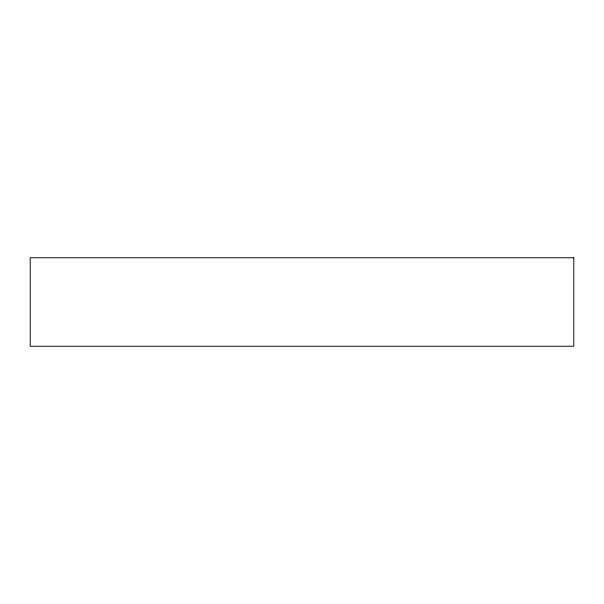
<?xml version="1.0" encoding="UTF-8"?>
<svg xmlns="http://www.w3.org/2000/svg" width="604" height="604" viewBox="0 0 604 604"><rect width="100%" height="100%" fill="white"/><g stroke="black" fill="none" stroke-linecap="round" stroke-linejoin="round"><path stroke-width="0.91" d="M573.8 257.757L30.2 257.757L30.2 346.243L573.8 346.243L573.8 257.757"/></g></svg>
